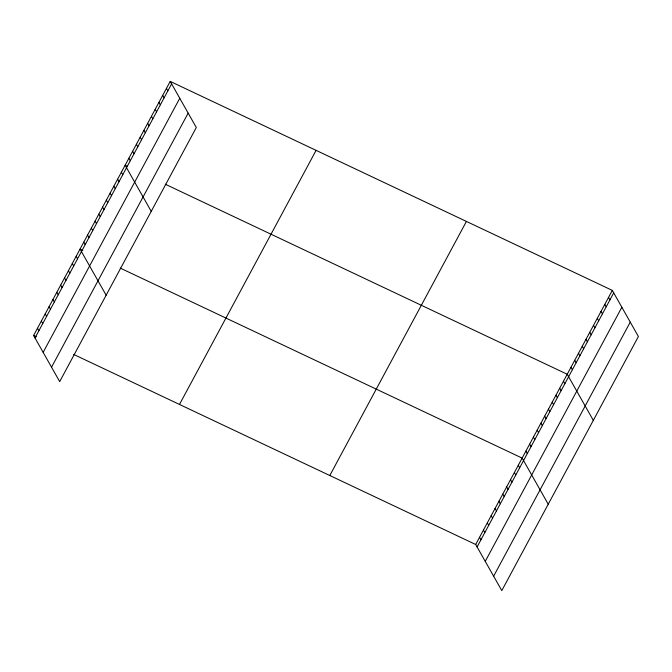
<?xml version="1.0" encoding="UTF-8"?>
<svg xmlns="http://www.w3.org/2000/svg" width="672" height="672" viewBox="0 0 672 672"><rect width="100%" height="100%" fill="white"/><g stroke="black" fill="none" stroke-linecap="round" stroke-linejoin="round"><path stroke-width="1.01" d="M170.209 81.396L196.308 127.512L59.69 381.604L33.6 335.479L170.209 81.396L612.31 290.396L638.4 336.521L501.791 590.604L475.692 544.488L73.718 354.446M35.003 337.957L171.612 83.866M43.151 352.355L179.76 98.272M51.542 367.198L188.16 113.114M179.491 404.452L316.1 150.368M329.801 475.516L466.418 221.424M475.692 544.488L612.31 290.396M477.095 546.958L613.704 292.874M485.243 561.364L621.852 307.272M493.634 576.206L630.252 322.115M126.958 166.102L125.135 165.245L151.225 211.361M165.253 184.212L567.227 374.245L593.317 420.37M82.782 250.387L80.052 249.094L106.142 295.21M120.17 268.061L522.144 458.094L548.234 504.218M33.6 335.479L36.338 336.773M608.546 297.385L609.949 299.863M604.792 304.374L606.194 306.844M601.037 311.363L602.431 313.832M597.282 318.352L598.676 320.821M593.519 325.332L594.922 327.81M589.764 332.321L591.167 334.799M586.009 339.31L587.404 341.788M582.254 346.298L583.649 348.768M578.491 353.287L579.894 355.757M574.736 360.276L576.139 362.746M570.982 367.256L572.384 369.734M563.464 381.234L564.866 383.712M559.709 388.223L561.112 390.692M555.954 395.212L557.357 397.681M552.199 402.2L553.594 404.67M548.436 409.181L549.839 411.659M544.681 416.17L546.084 418.648M540.926 423.158L542.329 425.636M537.172 430.147L538.566 432.617M533.408 437.136L534.811 439.606M529.654 444.125L531.056 446.594M525.899 451.105L527.302 453.583M518.272 465.293L519.674 467.771M514.399 472.492L515.802 474.97M510.527 479.69L511.93 482.168M506.663 486.889L508.057 489.367M502.79 494.088L504.185 496.566M498.918 501.287L500.321 503.765M495.046 508.494L496.448 510.964M491.173 515.693L492.576 518.162M487.309 522.892L488.704 525.361M483.437 530.09L484.831 532.56M479.564 537.289L480.967 539.759M166.454 88.385L167.857 90.854M162.7 95.365L164.102 97.843M158.945 102.354L160.339 104.832M155.182 109.343L156.584 111.821M151.427 116.332L152.83 118.801M147.672 123.32L149.075 125.79M143.917 130.309L145.312 132.779M140.154 137.29L141.557 139.768M136.399 144.278L137.802 146.756M132.644 151.267L134.047 153.745M128.89 158.256L130.284 160.726M121.372 172.234L122.774 174.703M117.617 179.214L119.02 181.692M113.862 186.203L115.256 188.681M110.107 193.192L111.502 195.67M106.344 200.18L107.747 202.65M102.589 207.169L103.992 209.639M98.834 214.158L100.229 216.628M95.08 221.138L96.474 223.616M91.316 228.127L92.719 230.605M87.562 235.116L88.964 237.594M83.807 242.105L85.201 244.574M76.18 256.292L77.574 258.762M72.307 263.491L73.71 265.961M68.435 270.69L69.838 273.16M64.562 277.889L65.965 280.358M60.698 285.088L62.093 287.557M56.826 292.286L58.22 294.756M52.954 299.485L54.356 301.963M49.081 306.684L50.484 309.162M45.209 313.883L46.612 316.361M41.345 321.082L42.739 323.56M37.472 328.28L38.867 330.758"/></g></svg>
